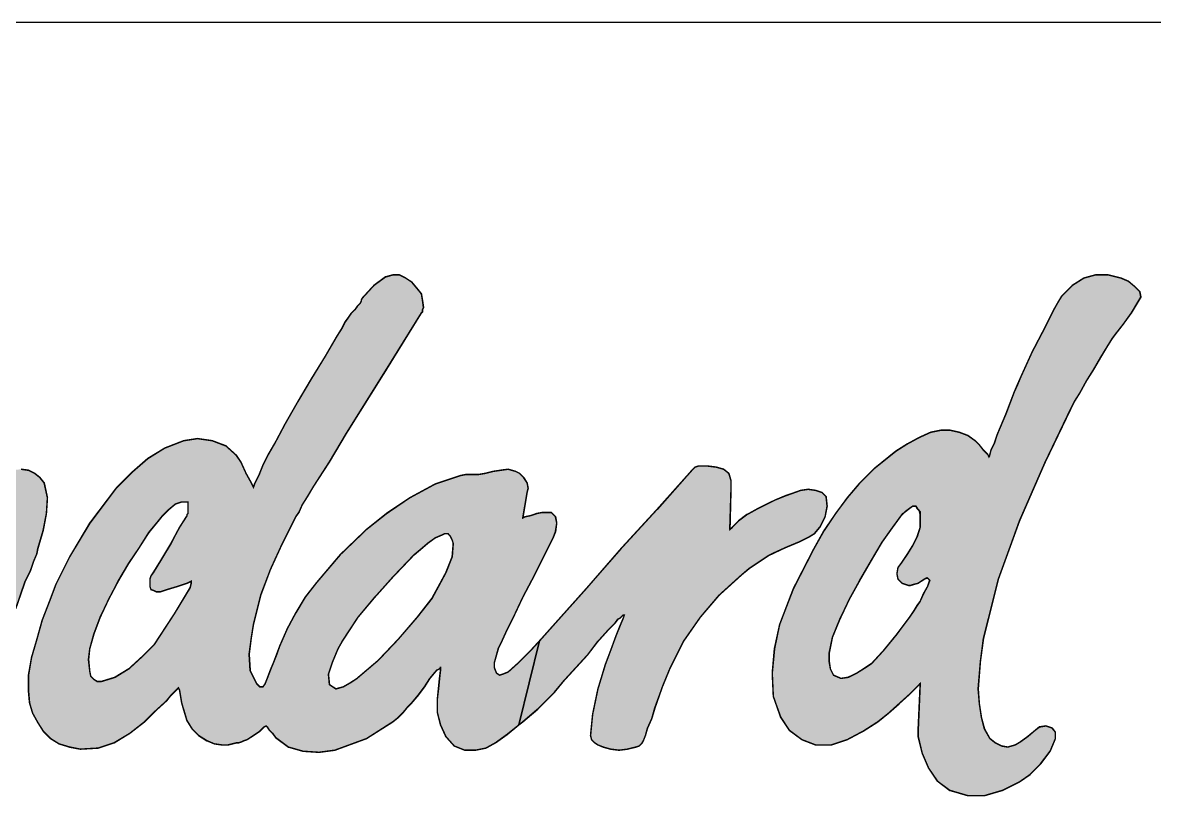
# Model space of a CAD drawing. Extents: x 15445 to 21745, y -5725 to 3185.
# Drawn here: x 17896.9 to 18382.6, y -4406.8 to -4074.7 of the extents above; entities that cross this region are included whole.
import ezdxf

# ---------------------------------------------------------------- set-up
doc = ezdxf.new("R2010")
doc.units = 0
doc.header["$LTSCALE"] = 200
doc.header["$MEASUREMENT"] = 0
doc.layers.get('0').update_dxf_attribs({"linetype": 'CONTINUOUS'})
doc.layers.add('CAMADA_1', color=7, linetype='CONTINUOUS')
doc.layers.add('FINA', color=7, linetype='CONTINUOUS')

msp = doc.modelspace()

# ---------------------------------------------------------------- hatches: boundary and pattern name
at = {"linetype": 'CONTINUOUS'}
h = msp.add_hatch(color=5, dxfattribs=at)
h.paths.add_polyline_path([(18195.922, -4320.359), (18205.445, -4311.743), (18208.619, -4309.021), (18212.7, -4306.301), (18216.782, -4303.58), (18219.503, -4302.22), (18224.491, -4299.952), (18229.933, -4297.685), (18234.468, -4295.416), (18236.735, -4294.057), (18239.002, -4291.336), (18241.27, -4286.801), (18242.177, -4282.265), (18241.724, -4278.185), (18239.91, -4276.371), (18237.189, -4275.464), (18234.014, -4275.01), (18230.84, -4275.464), (18224.491, -4277.731), (18219.956, -4279.546), (18216.328, -4281.359), (18211.794, -4283.626), (18207.712, -4285.894), (18204.084, -4288.615), (18202.723, -4289.975), (18201.817, -4290.882), (18200.91, -4291.79), (18200.456, -4292.244), (18200.91, -4274.104), (18200.91, -4273.65), (18200.91, -4272.742), (18200.91, -4272.289), (18200.91, -4271.383), (18200.004, -4268.208), (18197.735, -4266.395), (18194.561, -4265.487), (18190.933, -4265.034), (18189.574, -4265.034), (18188.212, -4265.034), (18186.853, -4265.034), (18185.492, -4265.487), (18184.13, -4266.848), (18169.165, -4283.626), (18153.748, -4300.405), (18138.782, -4317.639), (18123.363, -4334.871), (18119.736, -4338.951), (18118.665, -4340.12), (18109.884, -4376.129), (18111.573, -4374.777), (18117.921, -4369.336), (18122.003, -4365.254), (18125.178, -4362.079), (18129.259, -4357.091), (18134.247, -4351.649), (18139.236, -4346.207), (18143.77, -4340.313), (18147.852, -4335.777), (18151.027, -4332.603), (18152.387, -4330.79), (18153.293, -4330.336), (18154.2, -4329.428), (18154.654, -4328.975), (18155.108, -4328.975), (18154.654, -4330.336), (18153.293, -4333.511), (18151.48, -4338.046), (18149.666, -4343.033), (18146.944, -4350.289), (18143.77, -4360.72), (18141.503, -4371.603), (18140.597, -4380.672), (18141.049, -4382.486), (18142.41, -4383.848), (18143.77, -4384.753), (18146.037, -4385.661), (18149.212, -4386.568), (18152.841, -4387.022), (18156.467, -4386.568), (18160.096, -4385.661), (18161.457, -4385.207), (18161.91, -4384.753), (18162.817, -4383.848), (18163.271, -4382.94), (18164.177, -4380.672), (18165.084, -4377.498), (18166.898, -4373.417), (18168.259, -4368.882), (18171.434, -4359.812), (18174.607, -4352.103), (18180.503, -4340.313), (18187.759, -4329.882)])
h.paths.add_polyline_path([(18104.771, -4335.324), (18107.946, -4328.975), (18111.573, -4321.266), (18115.654, -4313.557), (18119.282, -4306.301), (18122.457, -4299.952), (18124.724, -4295.416), (18125.632, -4293.149), (18126.085, -4289.522), (18125.632, -4286.801), (18123.817, -4284.986), (18119.736, -4284.986), (18117.468, -4285.44), (18114.748, -4286.347), (18112.48, -4286.801), (18111.573, -4287.255), (18113.387, -4276.371), (18113.841, -4274.557), (18113.387, -4272.289), (18112.027, -4270.022), (18110.212, -4268.208), (18108.398, -4267.301), (18105.225, -4266.395), (18102.05, -4266.848), (18098.875, -4267.301), (18095.247, -4268.208), (18092.526, -4268.662), (18089.806, -4268.662), (18087.085, -4268.662), (18084.817, -4269.116), (18073.934, -4272.742), (18063.05, -4278.639), (18053.073, -4285.44), (18044.457, -4292.244), (18033.12, -4303.126), (18023.144, -4314.918), (18018.154, -4321.266), (18014.074, -4328.069), (18010.445, -4334.871), (18007.271, -4342.126), (18005.91, -4345.754), (18004.551, -4349.382), (18003.189, -4352.556), (18001.83, -4356.185), (18000.922, -4358.452), (18000.016, -4359.812), (17998.655, -4359.812), (17997.294, -4358.452), (17994.574, -4353.01), (17994.12, -4345.754), (17995.028, -4338.498), (17995.933, -4333.057), (17999.108, -4320.359), (18003.189, -4309.475), (18008.178, -4298.591), (18014.074, -4286.801), (18015.435, -4284.986), (18016.794, -4281.813), (18019.061, -4278.185), (18021.783, -4273.65), (18028.584, -4263.22), (18035.84, -4250.976), (18052.62, -4224.22), (18068.038, -4199.278), (18068.492, -4198.825), (18068.492, -4198.372), (18068.492, -4197.917), (18068.946, -4197.011), (18068.492, -4193.836), (18068.038, -4191.115), (18066.225, -4188.848), (18063.956, -4186.127), (18061.237, -4184.313), (18058.516, -4182.953), (18055.795, -4182.953), (18052.62, -4183.86), (18047.632, -4187.488), (18042.643, -4192.929), (18042.189, -4193.836), (18042.189, -4194.29), (18041.736, -4195.197), (18041.283, -4195.651), (18040.376, -4196.558), (18039.468, -4197.917), (18038.563, -4198.825), (18037.655, -4199.732), (18036.748, -4201.092), (18035.388, -4202.907), (18034.027, -4205.627), (18031.759, -4209.255), (18026.771, -4217.871), (18020.876, -4227.394), (18014.981, -4237.371), (18009.538, -4246.894), (18005.458, -4254.603), (18002.284, -4260.045), (18000.016, -4264.58), (17998.201, -4269.116), (17996.387, -4272.742), (17995.933, -4274.104), (17995.028, -4272.289), (17992.759, -4268.208), (17990.492, -4263.22), (17988.679, -4260.499), (17984.143, -4256.418), (17978.248, -4254.15), (17971.899, -4253.243), (17966.004, -4254.15), (17957.841, -4257.324), (17950.585, -4261.86), (17943.782, -4267.754), (17936.98, -4274.557), (17925.644, -4289.522), (17917.027, -4304.034), (17914.306, -4309.475), (17911.132, -4315.825), (17908.411, -4323.08), (17905.237, -4331.242), (17902.97, -4339.405), (17900.701, -4347.115), (17899.342, -4354.823), (17899.342, -4361.627), (17899.795, -4366.614), (17901.155, -4371.15), (17903.423, -4375.231), (17905.691, -4378.859), (17908.865, -4382.033), (17912.493, -4384.301), (17917.027, -4385.661), (17921.562, -4386.568), (17929.272, -4386.115), (17936.074, -4383.848), (17942.877, -4379.765), (17949.226, -4374.777), (17953.76, -4370.242), (17958.749, -4365.708), (17960.562, -4363.441), (17962.377, -4361.627), (17963.283, -4360.72), (17963.737, -4360.266), (17964.19, -4361.173), (17964.643, -4363.893), (17965.097, -4366.614), (17966.004, -4369.789), (17967.364, -4374.323), (17969.633, -4377.951), (17972.352, -4380.672), (17975.981, -4382.94), (17979.156, -4384.301), (17982.329, -4384.753), (17985.05, -4384.753), (17988.679, -4383.848), (17989.586, -4383.848), (17990.946, -4383.394), (17991.853, -4382.94), (17993.213, -4382.486), (17995.933, -4380.672), (17998.655, -4378.859), (18000.469, -4377.044), (18001.376, -4376.592), (18001.83, -4377.044), (18002.737, -4378.405), (18004.097, -4379.765), (18005.458, -4381.58), (18010.899, -4385.661), (18017.248, -4387.474), (18024.05, -4387.928), (18030.853, -4387.022), (18044.457, -4382.033), (18055.795, -4374.777), (18058.062, -4372.963), (18060.329, -4370.696), (18062.143, -4368.428), (18063.956, -4366.614), (18066.678, -4363.441), (18069.399, -4359.812), (18071.665, -4356.185), (18073.934, -4353.463), (18074.84, -4352.556), (18075.748, -4352.103), (18076.201, -4351.649), (18076.201, -4352.556), (18075.748, -4356.185), (18075.294, -4360.72), (18074.84, -4365.254), (18074.84, -4370.696), (18076.201, -4376.138), (18078.468, -4381.126), (18082.096, -4385.207), (18086.632, -4387.022), (18091.166, -4387.022), (18095.701, -4386.115), (18099.782, -4383.848), (18104.771, -4380.219), (18109.884, -4376.129), (18118.665, -4340.12), (18114.748, -4344.394), (18109.76, -4349.382), (18105.225, -4353.463), (18102.957, -4354.371), (18101.596, -4354.823), (18100.235, -4353.916), (18099.329, -4351.649), (18099.329, -4349.382), (18100.235, -4346.207), (18101.143, -4343.033), (18102.503, -4340.313)])
h.paths.add_polyline_path([(18072.573, -4321.719), (18066.225, -4329.882), (18058.062, -4339.405), (18049.445, -4348.476), (18040.376, -4356.185), (18037.655, -4357.999), (18034.481, -4359.812), (18031.306, -4360.72), (18028.584, -4358.906), (18028.132, -4354.371), (18029.946, -4348.928), (18032.213, -4343.487), (18034.027, -4340.313), (18040.83, -4329.882), (18048.086, -4321.266), (18055.795, -4312.65), (18064.863, -4303.126), (18067.585, -4300.859), (18070.76, -4298.138), (18073.934, -4295.87), (18077.107, -4294.511), (18078.015, -4294.057), (18078.468, -4294.057), (18079.376, -4294.057), (18079.83, -4294.511), (18080.283, -4294.964), (18081.19, -4296.778), (18081.674, -4298.228), (18081.19, -4304.034), (18078.468, -4310.836), (18075.294, -4316.731)], flags=16)
h.paths.add_polyline_path([(17969.179, -4315.371), (17968.725, -4317.185), (17961.922, -4328.521), (17953.307, -4341.672), (17947.864, -4347.115), (17942.423, -4352.103), (17936.527, -4355.731), (17930.632, -4357.545), (17928.818, -4357.545), (17927.457, -4356.638), (17926.096, -4355.277), (17925.644, -4353.01), (17925.19, -4348.022), (17925.644, -4343.487), (17927.457, -4337.138), (17930.179, -4329.882), (17933.807, -4322.173), (17937.888, -4314.464), (17942.423, -4306.754), (17946.957, -4299.952), (17951.039, -4293.603), (17955.12, -4288.615), (17956.934, -4286.347), (17959.656, -4283.626), (17962.377, -4281.359), (17965.097, -4280.452), (17966.004, -4280.452), (17966.912, -4280.452), (17967.364, -4280.452), (17967.818, -4280.452), (17967.818, -4280.906), (17967.818, -4281.813), (17967.818, -4282.719), (17967.818, -4284.08), (17967.818, -4284.534), (17967.818, -4285.44), (17967.364, -4285.894), (17967.364, -4286.347), (17964.19, -4291.336), (17960.562, -4298.138), (17956.482, -4304.941), (17952.853, -4310.836), (17951.946, -4312.196), (17951.493, -4313.557), (17951.493, -4314.918), (17951.493, -4316.731), (17951.946, -4318.091), (17953.307, -4318.544), (17954.213, -4318.998), (17956.028, -4318.998), (17958.749, -4318.091), (17963.283, -4316.731), (17967.364, -4315.371), (17969.179, -4314.464)], flags=16)
h = msp.add_hatch(color=5, dxfattribs=at)
h.paths.add_polyline_path([(18335.595, -4263.673), (18346.933, -4240.092), (18348.293, -4237.371), (18350.56, -4233.744), (18353.281, -4228.754), (18356.456, -4223.767), (18359.63, -4218.324), (18362.351, -4213.789), (18364.618, -4210.163), (18365.978, -4208.348), (18369.153, -4204.266), (18372.782, -4199.278), (18375.502, -4194.743), (18376.862, -4192.476), (18376.408, -4190.207), (18374.141, -4187.942), (18371.42, -4185.673), (18368.246, -4184.313), (18362.805, -4182.953), (18357.363, -4182.953), (18352.375, -4184.313), (18347.387, -4187.488), (18345.119, -4189.755), (18342.851, -4192.022), (18341.49, -4194.29), (18339.677, -4197.465), (18335.595, -4205.627), (18330.153, -4216.058), (18327.885, -4221.045), (18325.618, -4226.033), (18323.805, -4230.115), (18322.444, -4233.29), (18318.816, -4242.813), (18315.188, -4251.429), (18313.828, -4255.511), (18312.467, -4258.232), (18311.711, -4261.253), (18311.107, -4260.045), (18309.293, -4258.232), (18307.478, -4255.965), (18305.665, -4254.15), (18302.491, -4251.883), (18298.863, -4250.522), (18294.781, -4249.614), (18291.154, -4249.614), (18286.619, -4250.522), (18281.631, -4252.79), (18276.642, -4255.511), (18271.653, -4258.685), (18262.584, -4265.941), (18255.781, -4272.742), (18250.793, -4278.639), (18245.806, -4285.44), (18240.816, -4292.696), (18236.281, -4300.859), (18227.665, -4317.639), (18221.771, -4333.057), (18219.503, -4343.487), (18218.596, -4353.916), (18219.049, -4363.893), (18222.224, -4372.963), (18225.851, -4378.405), (18231.294, -4382.486), (18237.189, -4384.753), (18243.991, -4384.753), (18250.793, -4382.486), (18257.596, -4378.859), (18263.944, -4374.777), (18268.48, -4371.15), (18273.014, -4367.067), (18277.549, -4362.987), (18279.363, -4361.173), (18280.724, -4359.812), (18281.631, -4358.906), (18282.083, -4358.452), (18281.178, -4378.405), (18281.178, -4379.313), (18281.178, -4381.126), (18282.991, -4388.382), (18285.712, -4394.731), (18289.339, -4400.173), (18294.781, -4404.254), (18302.491, -4406.522), (18309.747, -4406.522), (18317.457, -4404.254), (18324.712, -4400.625), (18329.247, -4397.453), (18333.781, -4392.917), (18337.864, -4387.474), (18340.129, -4382.033), (18340.129, -4379.313), (18338.77, -4377.498), (18336.049, -4376.592), (18333.328, -4377.044), (18331.514, -4378.405), (18328.339, -4381.126), (18325.165, -4383.394), (18322.898, -4384.753), (18319.722, -4385.661), (18317.003, -4385.207), (18314.282, -4383.848), (18312.013, -4382.033), (18309.747, -4377.951), (18308.386, -4372.963), (18307.478, -4367.067), (18307.026, -4360.72), (18307.932, -4348.928), (18309.293, -4338.951), (18315.642, -4313.557), (18324.712, -4288.615)])
h.paths.add_polyline_path([(18282.083, -4289.069), (18282.083, -4291.336), (18280.724, -4295.416), (18278.91, -4299.045), (18276.642, -4302.674), (18273.921, -4306.754), (18272.56, -4308.568), (18272.107, -4311.289), (18272.56, -4313.557), (18274.374, -4315.371), (18275.735, -4315.825), (18277.096, -4316.277), (18278.003, -4316.277), (18279.363, -4315.825), (18281.178, -4315.371), (18282.537, -4314.464), (18284.986, -4312.831), (18286.165, -4314.01), (18285.258, -4316.731), (18283.445, -4319.906), (18282.083, -4323.08), (18280.724, -4324.894), (18279.363, -4327.161), (18277.549, -4329.882), (18274.828, -4333.511), (18272.107, -4337.138), (18266.211, -4344.394), (18261.223, -4349.836), (18258.502, -4351.649), (18254.875, -4353.916), (18251.246, -4355.731), (18248.071, -4356.185), (18244.899, -4354.823), (18243.537, -4352.103), (18243.084, -4348.928), (18243.084, -4345.301), (18244.445, -4338.498), (18247.619, -4330.79), (18251.7, -4322.173), (18256.235, -4314.01), (18261.223, -4305.395), (18265.759, -4297.685), (18270.293, -4291.336), (18274.643, -4285.354), (18278.758, -4282.265), (18280.27, -4282.265), (18280.724, -4283.173), (18282.083, -4284.533)], flags=16)
h = msp.add_hatch(color=5, dxfattribs=at)
h.paths.add_polyline_path([(17771.912, -4286.347), (17772.366, -4283.626), (17771.459, -4281.813), (17770.097, -4280.906), (17766.47, -4280.906), (17765.563, -4281.359), (17765.112, -4281.359), (17761.482, -4283.173), (17759.215, -4284.08), (17757.401, -4284.08), (17756.494, -4282.265), (17756.494, -4281.359), (17756.494, -4280.452), (17756.494, -4279.092), (17756.948, -4278.185), (17756.04, -4275.01), (17753.773, -4271.835), (17750.598, -4269.569), (17747.425, -4267.754), (17744.702, -4266.848), (17742.435, -4266.395), (17739.715, -4266.395), (17737.446, -4266.395), (17732.459, -4267.301), (17724.295, -4269.116), (17715.226, -4271.383), (17706.609, -4273.196), (17703.436, -4273.65), (17699.354, -4274.557), (17694.819, -4275.01), (17690.739, -4275.01), (17679.855, -4275.01), (17668.518, -4275.01), (17663.529, -4275.01), (17659.447, -4275.01), (17656.727, -4275.01), (17655.819, -4275.01), (17656.273, -4274.104), (17657.18, -4271.383), (17658.088, -4267.754), (17659.901, -4264.127), (17662.168, -4259.591), (17665.796, -4252.336), (17670.332, -4244.174), (17674.413, -4236.917), (17676.68, -4232.383), (17679.401, -4227.394), (17681.668, -4222.406), (17683.936, -4217.417), (17685.75, -4213.337), (17685.75, -4210.163), (17683.936, -4208.348), (17679.855, -4206.988), (17676.226, -4206.534), (17669.878, -4206.534), (17666.703, -4206.534), (17663.529, -4206.534), (17661.715, -4206.988), (17660.354, -4206.988), (17657.18, -4208.348), (17654.913, -4211.068), (17652.645, -4214.243), (17650.378, -4218.778), (17647.204, -4225.581), (17643.122, -4234.196), (17638.587, -4243.719), (17634.506, -4253.243), (17630.424, -4262.314), (17627.25, -4269.569), (17625.889, -4272.289), (17624.982, -4274.557), (17624.076, -4275.918), (17624.076, -4276.371), (17623.168, -4276.371), (17620.901, -4276.371), (17617.727, -4276.825), (17613.645, -4276.825), (17604.122, -4277.731), (17595.053, -4278.185), (17589.156, -4279.092), (17580.541, -4280.452), (17576.007, -4281.359), (17571.925, -4282.265), (17568.75, -4282.719), (17566.936, -4283.626), (17565.576, -4285.44), (17565.123, -4288.615), (17565.576, -4292.244), (17566.03, -4295.416), (17568.296, -4300.405), (17571.017, -4306.301), (17575.099, -4310.836), (17579.634, -4313.557), (17581.901, -4313.557), (17582.809, -4313.103), (17584.168, -4312.196), (17588.25, -4308.568), (17591.425, -4305.395), (17593.692, -4303.58), (17597.32, -4302.22), (17600.494, -4301.766), (17604.122, -4301.313), (17607.296, -4301.313), (17610.471, -4301.313), (17611.903, -4302.267), (17610.471, -4305.847), (17608.658, -4309.929), (17606.39, -4314.464), (17601.402, -4325.802), (17595.96, -4338.951), (17593.239, -4345.754), (17590.971, -4353.01), (17589.61, -4355.731), (17589.156, -4357.999), (17588.25, -4359.812), (17588.25, -4360.266), (17585.982, -4357.999), (17585.982, -4357.091), (17585.53, -4356.638), (17584.168, -4355.277), (17581.901, -4353.463), (17579.634, -4352.556), (17577.366, -4353.463), (17576.461, -4354.823), (17575.553, -4356.638), (17575.099, -4357.999), (17575.099, -4359.359), (17574.192, -4367.521), (17573.738, -4377.044), (17574.192, -4386.568), (17575.553, -4393.824), (17576.913, -4396.999), (17579.18, -4398.812), (17581.901, -4399.266), (17585.53, -4399.266), (17588.25, -4398.812), (17590.518, -4397.905), (17592.332, -4396.545), (17594.146, -4394.278), (17597.773, -4388.835), (17601.402, -4383.394), (17604.576, -4377.498), (17607.75, -4371.603), (17609.563, -4368.428), (17611.378, -4364.346), (17613.645, -4359.359), (17616.366, -4353.916), (17622.263, -4342.126), (17628.157, -4329.428), (17633.599, -4317.639), (17638.133, -4308.116), (17639.948, -4304.034), (17641.308, -4301.313), (17642.503, -4298.328), (17647.657, -4297.685), (17653.098, -4296.778), (17659.447, -4295.87), (17668.065, -4294.511), (17675.32, -4294.057), (17680.762, -4293.149), (17682.575, -4293.149), (17681.668, -4294.057), (17679.855, -4296.324), (17676.68, -4299.498), (17672.599, -4303.58), (17663.529, -4313.103), (17654.913, -4322.626), (17646.75, -4332.149), (17640.855, -4341.672), (17638.133, -4346.207), (17636.32, -4351.197), (17634.958, -4356.638), (17634.506, -4362.533), (17634.958, -4369.789), (17637.227, -4376.592), (17641.308, -4382.033), (17647.204, -4385.661), (17653.098, -4387.474), (17659.447, -4387.928), (17665.796, -4387.022), (17672.145, -4384.753), (17684.843, -4378.859), (17695.726, -4371.15), (17700.262, -4367.067), (17704.342, -4362.987), (17706.156, -4361.627), (17707.516, -4360.266), (17708.424, -4359.359), (17708.878, -4358.906), (17708.424, -4360.72), (17707.516, -4365.254), (17706.609, -4370.696), (17705.703, -4375.684), (17705.703, -4381.126), (17707.516, -4385.661), (17711.145, -4388.835), (17716.586, -4390.195), (17722.029, -4390.195), (17727.47, -4388.835), (17732.459, -4386.568), (17737.446, -4383.394), (17746.517, -4375.684), (17754.68, -4367.521), (17760.121, -4361.173), (17766.924, -4353.01), (17773.726, -4344.847), (17779.621, -4337.138), (17785.969, -4328.521), (17791.866, -4320.812), (17794.586, -4317.185), (17796.4, -4314.464), (17798.573, -4311.568), (17797.761, -4314.01), (17797.307, -4316.277), (17796.4, -4318.998), (17794.586, -4325.802), (17792.773, -4332.149), (17790.958, -4340.766), (17790.051, -4350.289), (17790.505, -4359.812), (17792.773, -4368.428), (17794.586, -4371.603), (17797.307, -4373.871), (17800.028, -4374.777), (17803.203, -4375.231), (17810.458, -4373.417), (17817.261, -4369.336), (17822.702, -4364.8), (17828.598, -4358.906), (17834.039, -4353.463), (17838.575, -4348.476), (17848.097, -4337.138), (17858.981, -4323.987), (17863.97, -4318.091), (17867.598, -4313.557), (17870.319, -4310.382), (17871.225, -4309.021), (17871.225, -4310.382), (17870.772, -4312.196), (17869.412, -4316.731), (17867.598, -4322.626), (17865.33, -4329.882), (17860.795, -4345.301), (17856.714, -4358.906), (17856.26, -4361.173), (17855.807, -4364.8), (17854.899, -4369.336), (17854.447, -4374.323), (17853.993, -4379.313), (17853.54, -4384.301), (17853.993, -4388.382), (17854.899, -4391.556), (17857.62, -4394.731), (17861.703, -4396.545), (17865.783, -4395.638), (17869.412, -4392.917), (17871.679, -4388.835), (17873.039, -4383.848), (17874.4, -4378.405), (17875.306, -4373.871), (17875.76, -4372.51), (17876.667, -4369.789), (17878.027, -4366.614), (17879.842, -4362.079), (17883.923, -4351.197), (17888.911, -4338.498), (17893.9, -4326.254), (17897.98, -4314.464), (17900.249, -4309.929), (17901.609, -4305.847), (17902.97, -4302.674), (17903.423, -4300.405), (17905.691, -4292.696), (17907.051, -4285.44), (17907.505, -4278.639), (17906.144, -4272.289), (17904.33, -4270.022), (17902.062, -4268.208), (17899.342, -4266.848), (17896.167, -4266.395), (17892.086, -4266.848), (17888.457, -4268.208), (17884.831, -4270.475), (17881.202, -4272.742), (17879.842, -4274.104), (17877.121, -4276.825), (17873.947, -4280), (17870.772, -4283.173), (17863.516, -4290.429), (17858.527, -4295.87), (17849.911, -4304.941), (17840.388, -4315.371), (17835.854, -4319.906), (17832.225, -4323.987), (17828.598, -4327.615), (17826.331, -4329.882), (17824.063, -4332.149), (17822.249, -4333.964), (17820.435, -4335.779), (17820.435, -4330.79), (17820.435, -4329.882), (17820.435, -4329.428), (17820.435, -4328.975), (17820.889, -4328.069), (17822.249, -4323.987), (17824.516, -4318.091), (17827.237, -4310.836), (17830.412, -4303.126), (17833.133, -4294.964), (17835.4, -4286.801), (17837.214, -4280), (17838.121, -4274.104), (17837.214, -4269.116), (17834.493, -4265.034), (17829.958, -4263.22), (17824.516, -4262.766), (17820.435, -4263.673), (17816.807, -4265.034), (17813.633, -4266.395), (17810.458, -4268.662), (17804.563, -4274.104), (17798.667, -4280.906), (17796.853, -4283.173), (17794.133, -4286.347), (17790.958, -4290.429), (17787.784, -4294.964), (17779.621, -4304.941), (17770.551, -4316.277), (17761.482, -4328.069), (17753.319, -4338.498), (17750.146, -4343.033), (17746.971, -4347.115), (17744.25, -4350.289), (17741.826, -4353.922), (17738.808, -4357.545), (17736.541, -4359.359), (17734.085, -4360.341), (17732.965, -4358.106), (17734.726, -4351.649), (17737.9, -4344.847), (17739.715, -4341.672), (17741.075, -4338.951), (17742.432, -4336.688), (17743.343, -4334.871), (17744.25, -4333.511), (17745.61, -4331.242), (17747.425, -4328.069), (17751.959, -4320.812), (17757.401, -4312.65), (17762.389, -4304.034), (17766.924, -4296.324), (17770.097, -4289.975)])
h.paths.add_polyline_path([(17686.657, -4319.452), (17696.179, -4309.929), (17708.424, -4299.498), (17710.238, -4298.591), (17711.599, -4297.685), (17713.413, -4297.231), (17715.226, -4296.778), (17718.825, -4296.057), (17720.668, -4298.818), (17720.668, -4303.126), (17719.761, -4306.754), (17717.947, -4310.836), (17715.68, -4314.918), (17711.145, -4322.173), (17707.97, -4327.161), (17701.621, -4335.777), (17693.459, -4345.301), (17683.936, -4353.916), (17674.413, -4359.812), (17671.238, -4360.72), (17668.065, -4361.173), (17665.796, -4360.266), (17664.436, -4357.545), (17664.436, -4353.916), (17665.344, -4350.743), (17667.157, -4347.115), (17669.424, -4343.487), (17678.04, -4330.336)], flags=16)

# ---------------------------------------------------------------- linework, layer by layer
at = {"color": 5, "linetype": 'CONTINUOUS'}
for points in [[(18104.771, -4335.324), (18107.946, -4328.975), (18111.573, -4321.266), (18115.654, -4313.557), (18119.282, -4306.301), (18122.457, -4299.952), (18124.724, -4295.416), (18125.632, -4293.149), (18126.085, -4289.522), (18125.632, -4286.801), (18123.817, -4284.986), (18119.736, -4284.986), (18117.468, -4285.44), (18114.748, -4286.347), (18112.48, -4286.801), (18111.573, -4287.255), (18113.387, -4276.371), (18113.841, -4274.557), (18113.387, -4272.289), (18112.027, -4270.022), (18110.212, -4268.208), (18108.398, -4267.301), (18105.225, -4266.395), (18102.05, -4266.848), (18098.875, -4267.301), (18095.247, -4268.208), (18092.526, -4268.662), (18089.806, -4268.662), (18087.085, -4268.662), (18084.817, -4269.116), (18073.934, -4272.742), (18063.05, -4278.639), (18053.073, -4285.44), (18044.457, -4292.244), (18033.12, -4303.126), (18023.144, -4314.918), (18018.154, -4321.266), (18014.074, -4328.069), (18010.445, -4334.871), (18007.271, -4342.126), (18005.91, -4345.754), (18004.551, -4349.382), (18003.189, -4352.556), (18001.83, -4356.185), (18000.922, -4358.452), (18000.016, -4359.812), (17998.655, -4359.812), (17997.294, -4358.452), (17994.574, -4353.01), (17994.12, -4345.754), (17995.028, -4338.498), (17995.933, -4333.057), (17999.108, -4320.359), (18003.189, -4309.475), (18008.178, -4298.591), (18014.074, -4286.801), (18015.435, -4284.986), (18016.794, -4281.813), (18019.061, -4278.185), (18021.783, -4273.65), (18028.584, -4263.22), (18035.84, -4250.976), (18052.62, -4224.22), (18068.038, -4199.278), (18068.492, -4198.825), (18068.492, -4198.372), (18068.492, -4197.917), (18068.946, -4197.011), (18068.492, -4193.836), (18068.038, -4191.115), (18066.225, -4188.848), (18063.956, -4186.127), (18061.237, -4184.313), (18058.516, -4182.953), (18055.795, -4182.953), (18052.62, -4183.86), (18047.632, -4187.488), (18042.643, -4192.929), (18042.189, -4193.836), (18042.189, -4194.29), (18041.736, -4195.197), (18041.283, -4195.651), (18040.376, -4196.558), (18039.468, -4197.917), (18038.563, -4198.825), (18037.655, -4199.732), (18036.748, -4201.092), (18035.388, -4202.907), (18034.027, -4205.627), (18031.759, -4209.255), (18026.771, -4217.871), (18020.876, -4227.394), (18014.981, -4237.371), (18009.538, -4246.894), (18005.458, -4254.603), (18002.284, -4260.045), (18000.016, -4264.58), (17998.201, -4269.116), (17996.387, -4272.742), (17995.933, -4274.104), (17995.028, -4272.289), (17992.759, -4268.208), (17990.492, -4263.22), (17988.679, -4260.499), (17984.143, -4256.418), (17978.248, -4254.15), (17971.899, -4253.243), (17966.004, -4254.15), (17957.841, -4257.324), (17950.585, -4261.86), (17943.782, -4267.754), (17936.98, -4274.557), (17925.644, -4289.522), (17917.027, -4304.034), (17914.306, -4309.475), (17911.132, -4315.825), (17908.411, -4323.08), (17905.237, -4331.242), (17902.97, -4339.405), (17900.701, -4347.115), (17899.342, -4354.823), (17899.342, -4361.627), (17899.795, -4366.614), (17901.155, -4371.15), (17903.423, -4375.231), (17905.691, -4378.859), (17908.865, -4382.033), (17912.493, -4384.301), (17917.027, -4385.661), (17921.562, -4386.568), (17929.272, -4386.115), (17936.074, -4383.848), (17942.877, -4379.765), (17949.226, -4374.777), (17953.76, -4370.242), (17958.749, -4365.708), (17960.562, -4363.441), (17962.377, -4361.627), (17963.283, -4360.72), (17963.737, -4360.266), (17964.19, -4361.173), (17964.643, -4363.893), (17965.097, -4366.614), (17966.004, -4369.789), (17967.364, -4374.323), (17969.633, -4377.951), (17972.352, -4380.672), (17975.981, -4382.94), (17979.156, -4384.301), (17982.329, -4384.753), (17985.05, -4384.753), (17988.679, -4383.848), (17989.586, -4383.848), (17990.946, -4383.394), (17991.853, -4382.94), (17993.213, -4382.486), (17995.933, -4380.672), (17998.655, -4378.859), (18000.469, -4377.044), (18001.376, -4376.592), (18001.83, -4377.044), (18002.737, -4378.405), (18004.097, -4379.765), (18005.458, -4381.58), (18010.899, -4385.661), (18017.248, -4387.474), (18024.05, -4387.928), (18030.853, -4387.022), (18044.457, -4382.033), (18055.795, -4374.777), (18058.062, -4372.963), (18060.329, -4370.696), (18062.143, -4368.428), (18063.956, -4366.614), (18066.678, -4363.441), (18069.399, -4359.812), (18071.665, -4356.185), (18073.934, -4353.463), (18074.84, -4352.556), (18075.748, -4352.103), (18076.201, -4351.649), (18076.201, -4352.556), (18075.748, -4356.185), (18075.294, -4360.72), (18074.84, -4365.254), (18074.84, -4370.696), (18076.201, -4376.138), (18078.468, -4381.126), (18082.096, -4385.207), (18086.632, -4387.022), (18091.166, -4387.022), (18095.701, -4386.115), (18099.782, -4383.848), (18104.771, -4380.219), (18109.884, -4376.129), (18118.665, -4340.12), (18114.748, -4344.394), (18109.76, -4349.382), (18105.225, -4353.463), (18102.957, -4354.371), (18101.596, -4354.823), (18100.235, -4353.916), (18099.329, -4351.649), (18099.329, -4349.382), (18100.235, -4346.207), (18101.143, -4343.033), (18102.503, -4340.313)], [(18335.595, -4263.673), (18346.933, -4240.092), (18348.293, -4237.371), (18350.56, -4233.744), (18353.281, -4228.754), (18356.456, -4223.767), (18359.63, -4218.324), (18362.351, -4213.789), (18364.618, -4210.163), (18365.978, -4208.348), (18369.153, -4204.266), (18372.782, -4199.278), (18375.502, -4194.743), (18376.862, -4192.476), (18376.408, -4190.207), (18374.141, -4187.942), (18371.42, -4185.673), (18368.246, -4184.313), (18362.805, -4182.953), (18357.363, -4182.953), (18352.375, -4184.313), (18347.387, -4187.488), (18345.119, -4189.755), (18342.851, -4192.022), (18341.49, -4194.29), (18339.677, -4197.465), (18335.595, -4205.627), (18330.153, -4216.058), (18327.885, -4221.045), (18325.618, -4226.033), (18323.805, -4230.115), (18322.444, -4233.29), (18318.816, -4242.813), (18315.188, -4251.429), (18313.828, -4255.511), (18312.467, -4258.232), (18311.711, -4261.253), (18311.107, -4260.045), (18309.293, -4258.232), (18307.478, -4255.965), (18305.665, -4254.15), (18302.491, -4251.883), (18298.863, -4250.522), (18294.781, -4249.614), (18291.154, -4249.614), (18286.619, -4250.522), (18281.631, -4252.79), (18276.642, -4255.511), (18271.653, -4258.685), (18262.584, -4265.941), (18255.781, -4272.742), (18250.793, -4278.639), (18245.806, -4285.44), (18240.816, -4292.696), (18236.281, -4300.859), (18227.665, -4317.639), (18221.771, -4333.057), (18219.503, -4343.487), (18218.596, -4353.916), (18219.049, -4363.893), (18222.224, -4372.963), (18225.851, -4378.405), (18231.294, -4382.486), (18237.189, -4384.753), (18243.991, -4384.753), (18250.793, -4382.486), (18257.596, -4378.859), (18263.944, -4374.777), (18268.48, -4371.15), (18273.014, -4367.067), (18277.549, -4362.987), (18279.363, -4361.173), (18280.724, -4359.812), (18281.631, -4358.906), (18282.083, -4358.452), (18281.178, -4378.405), (18281.178, -4379.313), (18281.178, -4381.126), (18282.991, -4388.382), (18285.712, -4394.731), (18289.339, -4400.173), (18294.781, -4404.254), (18302.491, -4406.522), (18309.747, -4406.522), (18317.457, -4404.254), (18324.712, -4400.625), (18329.247, -4397.453), (18333.781, -4392.917), (18337.864, -4387.474), (18340.129, -4382.033), (18340.129, -4379.313), (18338.77, -4377.498), (18336.049, -4376.592), (18333.328, -4377.044), (18331.514, -4378.405), (18328.339, -4381.126), (18325.165, -4383.394), (18322.898, -4384.753), (18319.722, -4385.661), (18317.003, -4385.207), (18314.282, -4383.848), (18312.013, -4382.033), (18309.747, -4377.951), (18308.386, -4372.963), (18307.478, -4367.067), (18307.026, -4360.72), (18307.932, -4348.928), (18309.293, -4338.951), (18315.642, -4313.557), (18324.712, -4288.615)], [(18195.922, -4320.359), (18205.445, -4311.743), (18208.619, -4309.021), (18212.7, -4306.301), (18216.782, -4303.58), (18219.503, -4302.22), (18224.491, -4299.952), (18229.933, -4297.685), (18234.468, -4295.416), (18236.735, -4294.057), (18239.002, -4291.336), (18241.27, -4286.801), (18242.177, -4282.265), (18241.724, -4278.185), (18239.91, -4276.371), (18237.189, -4275.464), (18234.014, -4275.01), (18230.84, -4275.464), (18224.491, -4277.731), (18219.956, -4279.546), (18216.328, -4281.359), (18211.794, -4283.626), (18207.712, -4285.894), (18204.084, -4288.615), (18202.723, -4289.975), (18201.817, -4290.882), (18200.91, -4291.79), (18200.456, -4292.244), (18200.91, -4274.104), (18200.91, -4273.65), (18200.91, -4272.742), (18200.91, -4272.289), (18200.91, -4271.383), (18200.004, -4268.208), (18197.735, -4266.395), (18194.561, -4265.487), (18190.933, -4265.034), (18189.574, -4265.034), (18188.212, -4265.034), (18186.853, -4265.034), (18185.492, -4265.487), (18184.13, -4266.848), (18169.165, -4283.626), (18153.748, -4300.405), (18138.782, -4317.639), (18123.363, -4334.871), (18119.736, -4338.951), (18118.665, -4340.12), (18109.884, -4376.129), (18111.573, -4374.777), (18117.921, -4369.336), (18122.003, -4365.254), (18125.178, -4362.079), (18129.259, -4357.091), (18134.247, -4351.649), (18139.236, -4346.207), (18143.77, -4340.313), (18147.852, -4335.777), (18151.027, -4332.603), (18152.387, -4330.79), (18153.293, -4330.336), (18154.2, -4329.428), (18154.654, -4328.975), (18155.108, -4328.975), (18154.654, -4330.336), (18153.293, -4333.511), (18151.48, -4338.046), (18149.666, -4343.033), (18146.944, -4350.289), (18143.77, -4360.72), (18141.503, -4371.603), (18140.597, -4380.672), (18141.049, -4382.486), (18142.41, -4383.848), (18143.77, -4384.753), (18146.037, -4385.661), (18149.212, -4386.568), (18152.841, -4387.022), (18156.467, -4386.568), (18160.096, -4385.661), (18161.457, -4385.207), (18161.91, -4384.753), (18162.817, -4383.848), (18163.271, -4382.94), (18164.177, -4380.672), (18165.084, -4377.498), (18166.898, -4373.417), (18168.259, -4368.882), (18171.434, -4359.812), (18174.607, -4352.103), (18180.503, -4340.313), (18187.759, -4329.882)], [(17969.179, -4315.371), (17968.725, -4317.185), (17961.922, -4328.521), (17953.307, -4341.672), (17947.864, -4347.115), (17942.423, -4352.103), (17936.527, -4355.731), (17930.632, -4357.545), (17928.818, -4357.545), (17927.457, -4356.638), (17926.096, -4355.277), (17925.644, -4353.01), (17925.19, -4348.022), (17925.644, -4343.487), (17927.457, -4337.138), (17930.179, -4329.882), (17933.807, -4322.173), (17937.888, -4314.464), (17942.423, -4306.754), (17946.957, -4299.952), (17951.039, -4293.603), (17955.12, -4288.615), (17956.934, -4286.347), (17959.656, -4283.626), (17962.377, -4281.359), (17965.097, -4280.452), (17966.004, -4280.452), (17966.912, -4280.452), (17967.364, -4280.452), (17967.818, -4280.452), (17967.818, -4280.906), (17967.818, -4281.813), (17967.818, -4282.719), (17967.818, -4284.08), (17967.818, -4284.534), (17967.818, -4285.44), (17967.364, -4285.894), (17967.364, -4286.347), (17964.19, -4291.336), (17960.562, -4298.138), (17956.482, -4304.941), (17952.853, -4310.836), (17951.946, -4312.196), (17951.493, -4313.557), (17951.493, -4314.918), (17951.493, -4316.731), (17951.946, -4318.091), (17953.307, -4318.544), (17954.213, -4318.998), (17956.028, -4318.998), (17958.749, -4318.091), (17963.283, -4316.731), (17967.364, -4315.371), (17969.179, -4314.464)], [(18282.083, -4289.069), (18282.083, -4291.336), (18280.724, -4295.416), (18278.91, -4299.045), (18276.642, -4302.674), (18273.921, -4306.754), (18272.56, -4308.568), (18272.107, -4311.289), (18272.56, -4313.557), (18274.374, -4315.371), (18275.735, -4315.825), (18277.096, -4316.277), (18278.003, -4316.277), (18279.363, -4315.825), (18281.178, -4315.371), (18282.537, -4314.464), (18284.986, -4312.831), (18286.165, -4314.01), (18285.258, -4316.731), (18283.445, -4319.906), (18282.083, -4323.08), (18280.724, -4324.894), (18279.363, -4327.161), (18277.549, -4329.882), (18274.828, -4333.511), (18272.107, -4337.138), (18266.211, -4344.394), (18261.223, -4349.836), (18258.502, -4351.649), (18254.875, -4353.916), (18251.246, -4355.731), (18248.071, -4356.185), (18244.899, -4354.823), (18243.537, -4352.103), (18243.084, -4348.928), (18243.084, -4345.301), (18244.445, -4338.498), (18247.619, -4330.79), (18251.7, -4322.173), (18256.235, -4314.01), (18261.223, -4305.395), (18265.759, -4297.685), (18270.293, -4291.336), (18274.643, -4285.354), (18278.758, -4282.265), (18280.27, -4282.265), (18280.724, -4283.173), (18282.083, -4284.533)], [(18072.573, -4321.719), (18066.225, -4329.882), (18058.062, -4339.405), (18049.445, -4348.476), (18040.376, -4356.185), (18037.655, -4357.999), (18034.481, -4359.812), (18031.306, -4360.72), (18028.584, -4358.906), (18028.132, -4354.371), (18029.946, -4348.928), (18032.213, -4343.487), (18034.027, -4340.313), (18040.83, -4329.882), (18048.086, -4321.266), (18055.795, -4312.65), (18064.863, -4303.126), (18067.585, -4300.859), (18070.76, -4298.138), (18073.934, -4295.87), (18077.107, -4294.511), (18078.015, -4294.057), (18078.468, -4294.057), (18079.376, -4294.057), (18079.83, -4294.511), (18080.283, -4294.964), (18081.19, -4296.778), (18081.674, -4298.228), (18081.19, -4304.034), (18078.468, -4310.836), (18075.294, -4316.731)]]:
    msp.add_lwpolyline(points, close=True, dxfattribs=at)
msp.add_lwpolyline([(17893.9, -4326.254), (17897.98, -4314.464), (17900.249, -4309.929), (17901.609, -4305.847), (17902.97, -4302.674), (17903.423, -4300.405), (17905.691, -4292.696), (17907.051, -4285.44), (17907.505, -4278.639), (17906.144, -4272.289), (17904.33, -4270.022), (17902.062, -4268.208), (17899.342, -4266.848), (17896.167, -4266.395)], dxfattribs=at)
at = {"layer": 'CAMADA_1', "color": 5, "linetype": 'CONTINUOUS', "const_width": 0.63}
for points in [[(18200.456, -4292.244), (18200.91, -4274.104), (18200.91, -4273.65), (18200.91, -4272.742), (18200.91, -4272.289), (18200.91, -4271.383), (18200.004, -4268.208), (18197.735, -4266.395), (18194.561, -4265.487), (18190.933, -4265.034), (18189.574, -4265.034), (18188.212, -4265.034), (18186.853, -4265.034), (18185.492, -4265.487), (18184.13, -4266.848), (18169.165, -4283.626), (18153.748, -4300.405), (18138.782, -4317.639), (18123.363, -4334.871), (18119.736, -4338.951), (18114.748, -4344.394), (18109.76, -4349.382), (18105.225, -4353.463), (18102.957, -4354.371), (18101.596, -4354.823), (18100.235, -4353.916), (18099.329, -4351.649), (18099.329, -4349.382), (18100.235, -4346.207), (18101.143, -4343.033), (18102.503, -4340.313), (18104.771, -4335.324), (18107.946, -4328.975), (18111.573, -4321.266), (18115.654, -4313.557), (18119.282, -4306.301), (18122.457, -4299.952), (18124.724, -4295.416), (18125.632, -4293.149), (18126.085, -4289.522), (18125.632, -4286.801), (18123.817, -4284.986), (18119.736, -4284.986), (18117.468, -4285.44), (18114.748, -4286.347), (18112.48, -4286.801), (18111.573, -4287.255), (18113.387, -4276.371), (18113.841, -4274.557), (18113.387, -4272.289), (18112.027, -4270.022), (18110.212, -4268.208), (18108.398, -4267.301), (18105.225, -4266.395), (18102.05, -4266.848), (18098.875, -4267.301), (18095.247, -4268.208), (18092.526, -4268.662), (18089.806, -4268.662), (18087.085, -4268.662), (18084.817, -4269.116), (18073.934, -4272.742), (18063.05, -4278.639), (18053.073, -4285.44), (18044.457, -4292.244), (18033.12, -4303.126), (18023.144, -4314.918), (18018.154, -4321.266), (18014.074, -4328.069), (18010.445, -4334.871), (18007.271, -4342.126), (18005.91, -4345.754), (18004.551, -4349.382), (18003.189, -4352.556), (18001.83, -4356.185), (18000.922, -4358.452), (18000.016, -4359.812), (17998.655, -4359.812), (17997.294, -4358.452), (17994.574, -4353.01), (17994.12, -4345.754), (17995.028, -4338.498), (17995.933, -4333.057), (17999.108, -4320.359), (18003.189, -4309.475), (18008.178, -4298.591), (18014.074, -4286.801), (18015.435, -4284.986), (18016.794, -4281.813), (18019.061, -4278.185), (18021.783, -4273.65), (18028.584, -4263.22), (18035.84, -4250.976), (18052.62, -4224.22), (18068.038, -4199.278), (18068.492, -4198.825), (18068.492, -4198.372), (18068.492, -4197.917), (18068.946, -4197.011), (18068.492, -4193.836), (18068.038, -4191.115), (18066.225, -4188.848), (18063.956, -4186.127), (18061.237, -4184.313), (18058.516, -4182.953), (18055.795, -4182.953), (18052.62, -4183.86), (18047.632, -4187.488), (18042.643, -4192.929), (18042.189, -4193.836), (18042.189, -4194.29), (18041.736, -4195.197), (18041.283, -4195.651), (18040.376, -4196.558), (18039.468, -4197.917), (18038.563, -4198.825), (18037.655, -4199.732), (18036.748, -4201.092), (18035.388, -4202.907), (18034.027, -4205.627), (18031.759, -4209.255), (18026.771, -4217.871), (18020.876, -4227.394), (18014.981, -4237.371), (18009.538, -4246.894), (18005.458, -4254.603), (18002.284, -4260.045), (18000.016, -4264.58), (17998.201, -4269.116), (17996.387, -4272.742), (17995.933, -4274.104), (17995.028, -4272.289), (17992.759, -4268.208), (17990.492, -4263.22), (17988.679, -4260.499), (17984.143, -4256.418), (17978.248, -4254.15), (17971.899, -4253.243), (17966.004, -4254.15), (17957.841, -4257.324), (17950.585, -4261.86), (17943.782, -4267.754), (17936.98, -4274.557), (17925.644, -4289.522), (17917.027, -4304.034), (17914.306, -4309.475), (17911.132, -4315.825), (17908.411, -4323.08), (17905.237, -4331.242), (17902.97, -4339.405), (17900.701, -4347.115), (17899.342, -4354.823), (17899.342, -4361.627), (17899.795, -4366.614), (17901.155, -4371.15), (17903.423, -4375.231), (17905.691, -4378.859), (17908.865, -4382.033), (17912.493, -4384.301), (17917.027, -4385.661), (17921.562, -4386.568), (17929.272, -4386.115), (17936.074, -4383.848), (17942.877, -4379.765), (17949.226, -4374.777), (17953.76, -4370.242), (17958.749, -4365.708), (17960.562, -4363.441), (17962.377, -4361.627), (17963.283, -4360.72), (17963.737, -4360.266), (17964.19, -4361.173), (17964.643, -4363.893), (17965.097, -4366.614), (17966.004, -4369.789), (17967.364, -4374.323), (17969.633, -4377.951), (17972.352, -4380.672), (17975.981, -4382.94), (17979.156, -4384.301), (17982.329, -4384.753), (17985.05, -4384.753), (17988.679, -4383.848), (17989.586, -4383.848), (17990.946, -4383.394), (17991.853, -4382.94), (17993.213, -4382.486), (17995.933, -4380.672), (17998.655, -4378.859), (18000.469, -4377.044), (18001.376, -4376.592), (18001.83, -4377.044), (18002.737, -4378.405), (18004.097, -4379.765), (18005.458, -4381.58), (18010.899, -4385.661), (18017.248, -4387.474), (18024.05, -4387.928), (18030.853, -4387.022), (18044.457, -4382.033), (18055.795, -4374.777), (18058.062, -4372.963), (18060.329, -4370.696), (18062.143, -4368.428), (18063.956, -4366.614), (18066.678, -4363.441), (18069.399, -4359.812), (18071.665, -4356.185), (18073.934, -4353.463), (18074.84, -4352.556), (18075.748, -4352.103), (18076.201, -4351.649), (18076.201, -4351.197), (18076.201, -4352.556), (18075.748, -4356.185), (18075.294, -4360.72), (18074.84, -4365.254), (18074.84, -4370.696), (18076.201, -4376.138), (18078.468, -4381.126), (18082.096, -4385.207), (18086.632, -4387.022), (18091.166, -4387.022), (18095.701, -4386.115), (18099.782, -4383.848), (18104.771, -4380.219), (18111.573, -4374.777), (18117.921, -4369.336), (18122.003, -4365.254), (18125.178, -4362.079), (18129.259, -4357.091), (18134.247, -4351.649), (18139.236, -4346.207), (18143.77, -4340.313), (18147.852, -4335.777), (18151.027, -4332.603), (18152.387, -4330.79), (18153.293, -4330.336), (18154.2, -4329.428), (18154.654, -4328.975), (18155.108, -4328.975), (18154.654, -4330.336), (18153.293, -4333.511), (18151.48, -4338.046), (18149.666, -4343.033), (18146.944, -4350.289), (18143.77, -4360.72), (18141.503, -4371.603), (18140.597, -4380.672), (18141.049, -4382.486), (18142.41, -4383.848), (18143.77, -4384.753), (18146.037, -4385.661), (18149.212, -4386.568), (18152.841, -4387.022), (18156.467, -4386.568), (18160.096, -4385.661), (18161.457, -4385.207), (18161.91, -4384.753), (18162.817, -4383.848), (18163.271, -4382.94), (18164.177, -4380.672), (18165.084, -4377.498), (18166.898, -4373.417), (18168.259, -4368.882), (18171.434, -4359.812), (18174.607, -4352.103), (18180.503, -4340.313), (18187.759, -4329.882), (18195.922, -4320.359), (18205.445, -4311.743), (18208.619, -4309.021), (18212.7, -4306.301), (18216.782, -4303.58), (18219.503, -4302.22), (18224.491, -4299.952), (18229.933, -4297.685), (18234.468, -4295.416), (18236.735, -4294.057), (18239.002, -4291.336), (18241.27, -4286.801), (18242.177, -4282.265), (18241.724, -4278.185), (18239.91, -4276.371), (18237.189, -4275.464), (18234.014, -4275.01), (18230.84, -4275.464), (18224.491, -4277.731), (18219.956, -4279.546), (18216.328, -4281.359), (18211.794, -4283.626), (18207.712, -4285.894), (18204.084, -4288.615), (18202.723, -4289.975), (18201.817, -4290.882), (18200.91, -4291.79), (18200.456, -4292.244)], [(18282.083, -4358.452), (18281.178, -4378.405), (18281.178, -4379.313), (18281.178, -4379.765), (18281.178, -4380.672), (18281.178, -4381.126), (18282.991, -4388.382), (18285.712, -4394.731), (18289.339, -4400.173), (18294.781, -4404.254), (18302.491, -4406.522), (18309.747, -4406.522), (18317.457, -4404.254), (18324.712, -4400.625), (18329.247, -4397.453), (18333.781, -4392.917), (18337.864, -4387.474), (18340.129, -4382.033), (18340.129, -4379.313), (18338.77, -4377.498), (18336.049, -4376.592), (18333.328, -4377.044), (18331.514, -4378.405), (18328.339, -4381.126), (18325.165, -4383.394), (18322.898, -4384.753), (18319.722, -4385.661), (18317.003, -4385.207), (18314.282, -4383.848), (18312.013, -4382.033), (18309.747, -4377.951), (18308.386, -4372.963), (18307.478, -4367.067), (18307.026, -4360.72), (18307.932, -4348.928), (18309.293, -4338.951), (18315.642, -4313.557), (18324.712, -4288.615), (18335.595, -4263.673), (18346.933, -4240.092), (18348.293, -4237.371), (18350.56, -4233.744), (18353.281, -4228.754), (18356.456, -4223.767), (18359.63, -4218.324), (18362.351, -4213.789), (18364.618, -4210.163), (18365.978, -4208.348), (18369.153, -4204.266), (18372.782, -4199.278), (18375.502, -4194.743), (18376.862, -4192.476), (18376.408, -4190.207), (18374.141, -4187.942), (18371.42, -4185.673), (18368.246, -4184.313), (18362.805, -4182.953), (18357.363, -4182.953), (18352.375, -4184.313), (18347.387, -4187.488), (18345.119, -4189.755), (18342.851, -4192.022), (18341.49, -4194.29), (18339.677, -4197.465), (18335.595, -4205.627), (18330.153, -4216.058), (18327.885, -4221.045), (18325.618, -4226.033), (18323.805, -4230.115), (18322.444, -4233.29), (18318.816, -4242.813), (18315.188, -4251.429), (18313.828, -4255.511), (18312.467, -4258.232), (18312.013, -4260.045), (18311.56, -4260.952), (18311.107, -4260.045), (18309.293, -4258.232), (18307.478, -4255.965), (18305.665, -4254.15), (18302.491, -4251.883), (18298.863, -4250.522), (18294.781, -4249.614), (18291.154, -4249.614), (18286.619, -4250.522), (18281.631, -4252.79), (18276.642, -4255.511), (18271.653, -4258.685), (18262.584, -4265.941), (18255.781, -4272.742), (18250.793, -4278.639), (18245.806, -4285.44), (18240.816, -4292.696), (18236.281, -4300.859), (18227.665, -4317.639), (18221.771, -4333.057), (18219.503, -4343.487), (18218.596, -4353.916), (18219.049, -4363.893), (18222.224, -4372.963), (18225.851, -4378.405), (18231.294, -4382.486), (18237.189, -4384.753), (18243.991, -4384.753), (18250.793, -4382.486), (18257.596, -4378.859), (18263.944, -4374.777), (18268.48, -4371.15), (18273.014, -4367.067), (18277.549, -4362.987), (18279.363, -4361.173), (18280.724, -4359.812), (18281.631, -4358.906), (18282.083, -4358.452)], [(17893.9, -4326.254), (17897.98, -4314.464), (17900.249, -4309.929), (17901.609, -4305.847), (17902.97, -4302.674), (17903.423, -4300.405), (17905.691, -4292.696), (17907.051, -4285.44), (17907.505, -4278.639), (17906.144, -4272.289), (17904.33, -4270.022), (17902.062, -4268.208), (17899.342, -4266.848), (17896.167, -4266.395)], [(17969.179, -4314.464), (17969.179, -4315.371), (17968.725, -4317.185), (17961.922, -4328.521), (17953.307, -4341.672), (17947.864, -4347.115), (17942.423, -4352.103), (17936.527, -4355.731), (17930.632, -4357.545), (17928.818, -4357.545), (17927.457, -4356.638), (17926.096, -4355.277), (17925.644, -4353.01), (17925.19, -4348.022), (17925.644, -4343.487), (17927.457, -4337.138), (17930.179, -4329.882), (17933.807, -4322.173), (17937.888, -4314.464), (17942.423, -4306.754), (17946.957, -4299.952), (17951.039, -4293.603), (17955.12, -4288.615), (17956.934, -4286.347), (17959.656, -4283.626), (17962.377, -4281.359), (17965.097, -4280.452), (17966.004, -4280.452), (17966.912, -4280.452), (17967.364, -4280.452), (17967.818, -4280.452), (17967.818, -4280.906), (17967.818, -4281.813), (17967.818, -4282.719), (17967.818, -4284.08), (17967.818, -4284.534), (17967.818, -4285.44), (17967.364, -4285.894), (17967.364, -4286.347), (17964.19, -4291.336), (17960.562, -4298.138), (17956.482, -4304.941), (17952.853, -4310.836), (17951.946, -4312.196), (17951.493, -4313.557), (17951.493, -4314.918), (17951.493, -4316.731), (17951.946, -4318.091), (17953.307, -4318.544), (17954.213, -4318.998), (17956.028, -4318.998), (17958.749, -4318.091), (17963.283, -4316.731), (17967.364, -4315.371), (17969.179, -4314.464)], [(18278.91, -4282.265), (18280.27, -4282.265), (18280.724, -4283.173), (18281.631, -4284.08), (18282.083, -4285.894), (18282.083, -4289.069), (18282.083, -4291.336), (18280.724, -4295.416), (18278.91, -4299.045), (18276.642, -4302.674), (18273.921, -4306.754), (18272.56, -4308.568), (18272.107, -4311.289), (18272.56, -4313.557), (18274.374, -4315.371), (18275.735, -4315.825), (18277.096, -4316.277), (18278.003, -4316.277), (18279.363, -4315.825), (18281.178, -4315.371), (18282.537, -4314.464), (18283.897, -4313.557), (18285.258, -4313.103), (18286.165, -4314.01), (18285.258, -4316.731), (18283.445, -4319.906), (18282.083, -4323.08), (18280.724, -4324.894), (18279.363, -4327.161), (18277.549, -4329.882), (18274.828, -4333.511), (18272.107, -4337.138), (18266.211, -4344.394), (18261.223, -4349.836), (18258.502, -4351.649), (18254.875, -4353.916), (18251.246, -4355.731), (18248.071, -4356.185), (18244.899, -4354.823), (18243.537, -4352.103), (18243.084, -4348.928), (18243.084, -4345.301), (18244.445, -4338.498), (18247.619, -4330.79), (18251.7, -4322.173), (18256.235, -4314.01), (18261.223, -4305.395), (18265.759, -4297.685), (18270.293, -4291.336), (18273.921, -4286.347), (18274.828, -4285.44), (18275.735, -4284.534), (18277.549, -4283.173), (18278.91, -4282.265)], [(18077.107, -4294.511), (18078.015, -4294.057), (18078.468, -4294.057), (18079.376, -4294.057), (18079.83, -4294.511), (18080.283, -4294.964), (18081.19, -4296.778), (18081.643, -4298.138), (18081.643, -4298.591), (18081.19, -4304.034), (18078.468, -4310.836), (18075.294, -4316.731), (18072.573, -4321.719), (18066.225, -4329.882), (18058.062, -4339.405), (18049.445, -4348.476), (18040.376, -4356.185), (18037.655, -4357.999), (18034.481, -4359.812), (18031.306, -4360.72), (18028.584, -4358.906), (18028.132, -4354.371), (18029.946, -4348.928), (18032.213, -4343.487), (18034.027, -4340.313), (18040.83, -4329.882), (18048.086, -4321.266), (18055.795, -4312.65), (18064.863, -4303.126), (18067.585, -4300.859), (18070.76, -4298.138), (18073.934, -4295.87), (18077.107, -4294.511)]]:
    msp.add_lwpolyline(points, dxfattribs=at)
at = {"layer": 'FINA'}
msp.add_line((21594.776, -4074.671), (15978.776, -4074.671), dxfattribs=at)

doc.saveas('drawing.dxf')
